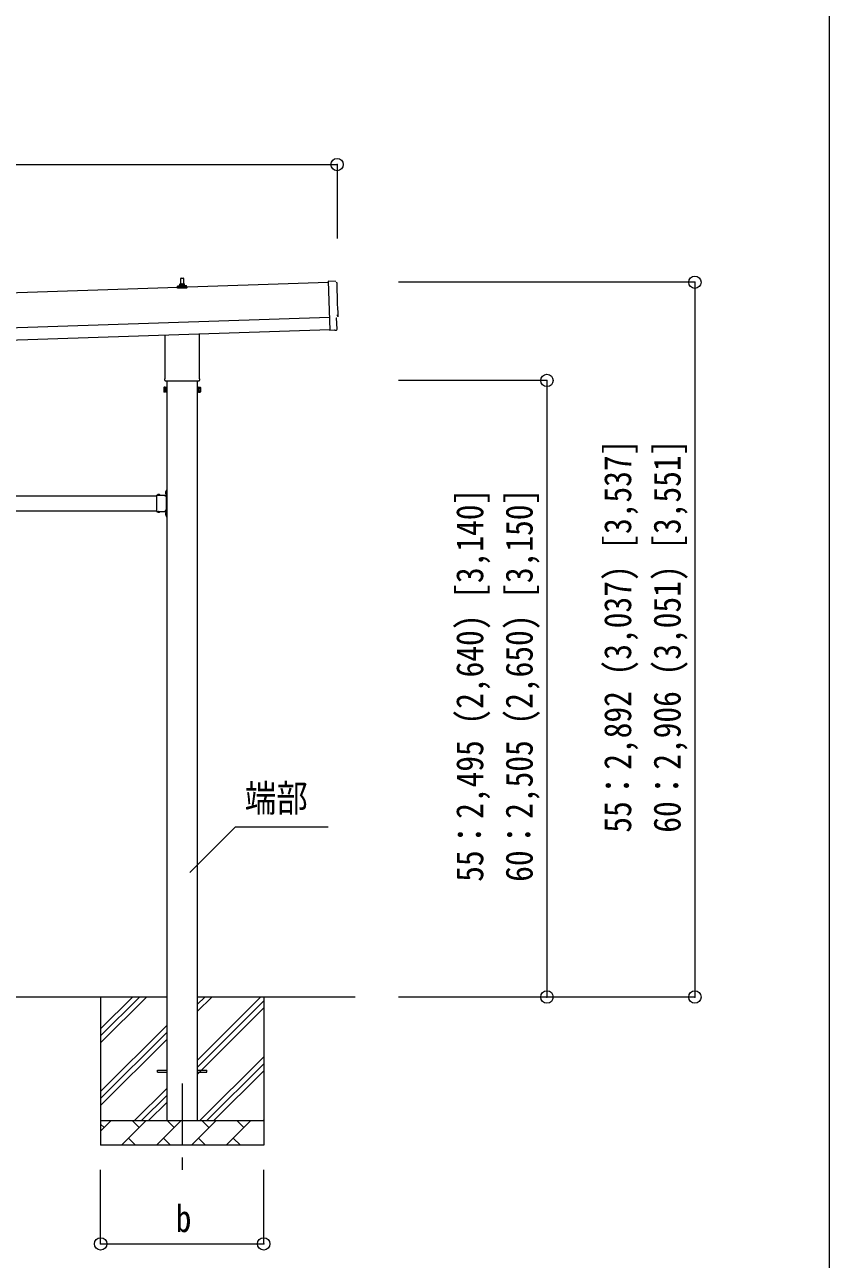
# Model space of a CAD drawing. Units: millimetres at full size, sheet at 1:50; details may follow other scales. Extents: x -14053 to 14053, y -9700 to 9700.
# Drawn here: x 10089 to 13347, y -293 to 4704 of the extents above; entities that cross this region are included whole.
import ezdxf
from ezdxf.enums import TextEntityAlignment as Align

# ---------------------------------------------------------------- set-up
doc = ezdxf.new("R2010")
doc.units = ezdxf.units.MM
doc.header["$LTSCALE"] = 50
doc.header["$PDMODE"] = 32
doc.header["$PDSIZE"] = 50
doc.linetypes.add('CHAIN1', pattern=[8, 5, -1, 1, -1])
doc.linetypes.add('USER7', pattern=[2, 1, -1])
for name, color, linetype, lineweight in [('0-2_建具', 4, 'Continuous', 9), ('0-3_階段', 7, 'CHAIN1', 9), ('0-4_設備', 4, 'Continuous', 9), ('0-7_ハッチ', 7, 'Continuous', 9), ('0-8_外構', 6, 'Continuous', 9), ('F-0_ﾚｲﾔ240', 7, 'Continuous', 9)]:
    doc.layers.add(name, color=color, linetype=linetype, lineweight=lineweight)
doc.styles.add('ＭＳ ゴシック', font='')
doc.styles.get('ＭＳ ゴシック').set_extended_font_data('MS Gothic')

msp = doc.modelspace()

# ---------------------------------------------------------------- linework, layer by layer
at = {"layer": '0-2_建具'}
for p, q in [((11317.77, 3660.21), (5934.76, 3480.78)), ((10708.92, 3646.25), (10715.64, 3647.87)), ((10716.02, 3648.06), (10736.79, 3648.06)), ((10716.4, 3648.85), (10716.4, 3653.06)), ((10717.4, 3653.06), (10735.4, 3653.06)), ((10720.4, 3653.06), (10721.13, 3676.58)), ((10722.13, 3677.56), (10730.68, 3677.56)), ((10731.68, 3676.58), (10732.4, 3653.06)), ((10736.4, 3648.85), (10736.4, 3653.06)), ((10743.89, 3646.25), (10737.17, 3647.87)), ((10708.15, 3637.56), (10708.15, 3645.27)), ((10744.65, 3637.56), (10708.15, 3637.56)), ((10708.54, 3646.06), (10744.27, 3646.06)), ((10744.65, 3637.56), (10744.65, 3645.27)), ((5939.42, 3340.86), (11322.43, 3520.29)), ((5941.09, 3290.88), (11324.1, 3470.32)), ((10658.1, 3273.57), (10658.1, 3448.12)), ((10794.7, 3452.67), (10794.7, 3273.57)), ((11324.19, 3467.55), (11324.23, 3466.55)), ((11343.85, 3467.21), (11350.75, 3467.8)), ((10656.4, 3264.8), (10656.4, 3270.3)), ((10794.34, 3261.3), (10658.47, 3261.3)), ((10663.9, 3261.3), (10663.9, 268.8)), ((10788.9, 268.8), (10788.9, 3261.3)), ((10796.4, 3270.3), (10796.4, 3264.8)), ((10652.4, 3235.3), (10653.16, 3236.61)), ((10652.4, 3235.3), (10652.4, 3218.3)), ((10652.4, 3218.3), (10653.16, 3216.98)), ((10659.4, 3231.71), (10653.16, 3231.71)), ((10659.4, 3221.89), (10653.16, 3221.89)), ((10659.4, 3216.98), (10653.16, 3216.98)), ((10661.9, 3217.6), (10659.4, 3217.6)), ((10790.9, 3217.6), (10793.4, 3217.6)), ((10793.4, 3231.71), (10799.65, 3231.71)), ((10793.4, 3221.89), (10799.65, 3221.89)), ((10793.4, 3216.98), (10799.65, 3216.98)), ((10800.4, 3235.3), (10799.65, 3236.61)), ((10800.4, 3218.3), (10799.65, 3216.98)), ((10800.4, 3235.3), (10800.4, 3218.3)), ((10621.9, 2799.8), (10621.9, 2733.8)), ((10621.9, 2799.8), (10661.9, 2799.8)), ((10625, 2800.31), (10625, 2799.8)), ((10625, 2799.8), (10636.8, 2799.8)), ((10661.4, 2815.7), (10661.9, 2815.7)), ((10661.9, 2819.8), (10663.9, 2819.8)), ((10661.9, 2819.8), (10661.9, 2799.8)), ((10661.9, 2815.7), (10661.9, 2803.9)), ((10663.9, 2812.8), (10661.9, 2812.8)), ((10663.9, 2806.8), (10661.9, 2806.8)), ((10663.9, 2819.8), (10663.9, 2799.8)), ((9430.9, 2796.8), (10621.9, 2796.8)), ((10661.9, 2795.8), (10661.9, 2737.8)), ((9430.9, 2736.8), (10621.9, 2736.8)), ((10621.9, 2733.8), (10661.9, 2733.8)), ((10625, 2733.29), (10625, 2733.8)), ((10625, 2733.8), (10636.8, 2733.8)), ((10657.9, 2736.8), (10663.4, 2736.8)), ((10661.9, 2735.8), (10657.9, 2735.8)), ((10661.4, 2729.7), (10661.9, 2729.7)), ((10661.9, 2733.8), (10661.9, 2713.8)), ((10661.9, 2729.7), (10661.9, 2717.9)), ((10663.9, 2726.8), (10661.9, 2726.8)), ((10663.9, 2720.8), (10661.9, 2720.8)), ((10661.9, 2713.8), (10663.9, 2713.8)), ((10663.9, 2733.8), (10663.9, 2713.8)), ((10626.4, 473.3), (10663.9, 473.3)), ((10626.4, 464.3), (10626.4, 473.3)), ((10626.4, 464.3), (10663.9, 464.3)), ((10788.9, 473.3), (10826.4, 473.3)), ((10788.9, 464.3), (10826.4, 464.3)), ((10826.4, 464.3), (10826.4, 473.3))]:
    msp.add_line(p, q, dxfattribs=at)
for points in [[(11349.21, 3664.7), (11317.6, 3665.3), (11324.19, 3467.55)], [(11353.49, 3470.88), (11351.92, 3517.89), (11352.52, 3517.91)], [(11343.09, 3467.45), (11342.41, 3468.06), (11324.23, 3466.55)], [(10659.4, 3216.98), (10659.4, 3236.61), (10653.16, 3236.61)], [(10659.4, 3217.6), (10659.4, 3236), (10661.9, 3236)], [(10793.4, 3217.6), (10793.4, 3236), (10790.9, 3236)], [(10793.4, 3216.98), (10793.4, 3236.61), (10799.65, 3236.61)], [(10625, 2800.31), (10636.8, 2800.31), (10636.8, 2799.8)], [(10661.4, 2815.7), (10661.4, 2803.9), (10661.9, 2803.9)], [(10661.9, 2795.8), (10657.9, 2795.8), (10657.9, 2797.8), (10661.9, 2797.8)], [(10657.9, 2796.8), (10663.4, 2796.8), (10663.4, 2736.8)], [(10625, 2733.29), (10636.8, 2733.29), (10636.8, 2733.8)], [(10661.9, 2737.8), (10657.9, 2737.8), (10657.9, 2735.8)], [(10661.4, 2729.7), (10661.4, 2717.9), (10661.9, 2717.9)]]:
    msp.add_lwpolyline(points, dxfattribs=at)
for points in [[(10661.9, 3216.3), (10661.9, 3237.3), (10663.9, 3237.3), (10663.9, 3216.3)], [(10790.9, 3216.3), (10790.9, 3237.3), (10788.9, 3237.3), (10788.9, 3216.3)]]:
    msp.add_lwpolyline(points, close=True, dxfattribs=at)
at = {"layer": '0-2_建具', "linetype": 'USER7'}
for points in [[(10628.4, 2802.41), (10629.76, 2799.63), (10630.9, 2799.02)], [(10633.4, 2802.41), (10632.05, 2799.63), (10630.9, 2799.02)], [(10659.29, 2812.3), (10662.07, 2810.94), (10662.68, 2809.8)], [(10659.29, 2807.3), (10662.07, 2808.65), (10662.68, 2809.8)], [(10628.4, 2731.19), (10629.76, 2733.97), (10630.9, 2734.57)], [(10633.4, 2731.19), (10632.05, 2733.97), (10630.9, 2734.57)], [(10659.29, 2726.3), (10662.07, 2724.94), (10662.68, 2723.8)], [(10659.29, 2721.3), (10662.07, 2722.65), (10662.68, 2723.8)]]:
    msp.add_lwpolyline(points, dxfattribs=at)
at = {"layer": '0-2_建具'}
for centre, radius, start, end in [((10715.4, 3648.85), 1, 283.62699, 0), ((10720.49, 3652.43), 4.13, 90, 171.17633), ((10717.4, 3652.06), 1, 90, 180), ((10722.13, 3676.56), 1, 90, 178.60509), ((10729.74, 3653.06), 4.83, 133.60282, 180), ((10723.07, 3653.06), 4.83, 0, 46.39718), ((10730.68, 3676.56), 1, 1.39491, 90), ((10732.32, 3652.43), 4.13, 8.82367, 90), ((10735.4, 3652.06), 1, 0, 90), ((10737.4, 3648.85), 1, 180, 256.37301), ((10709.15, 3645.27), 1, 103.62699, 180), ((10743.65, 3645.27), 1, 0, 76.37301), ((10660.4, 3270.3), 4, 125.09963, 180), ((10660.4, 3264.8), 4, 180, 194.47751), ((10660.4, 3264.8), 4, 194.47751, 241.04498), ((10792.4, 3264.8), 4, 298.95502, 345.52249), ((10792.4, 3270.3), 4, 0, 54.90037), ((10792.4, 3264.8), 4, 345.52249, 0), ((10656.75, 3234.16), 4.34, 145.61575, 214.38425), ((10668.65, 3226.8), 16.24, 162.41205, 197.58795), ((10656.75, 3219.44), 4.34, 145.61575, 214.38425), ((10784.16, 3226.8), 16.24, 342.41205, 17.58795), ((10796.06, 3234.16), 4.34, 325.61575, 34.38425), ((10796.06, 3219.44), 4.34, 325.61575, 34.38425), ((10630.9, 2794.57), 8.23, 44.2189, 135.7811), ((10667.14, 2809.8), 8.23, 134.2189, 225.7811), ((10661.9, 2799.8), 2, 270, 0), ((10630.9, 2739.03), 8.23, 224.2189, 315.7811), ((10667.14, 2723.8), 8.23, 134.2189, 225.7811), ((10661.9, 2733.8), 2, 0, 90)]:
    msp.add_arc(centre, radius, start, end, dxfattribs=at)
for centre, major_axis, ratio, start_param, end_param in [((11349.15, 3661.7), (3, 0.1), 0.99863, 4.7647489, 6.2979817), ((16114.71, 3750.09), (-4760.73, -158.69), 0.99863, 6.2686928, 6.2979817), ((11352.38, 3522.3), (4.4, 0.15), 0.99863, 6.2686928, 7.8539816), ((11343.76, 3468.2), (0.75, -0.666), 0.9974, 0.7579542, 1.5707963), ((11350.49, 3470.79), (2.25, -2), 0.9974, 5.5252311, 7.0411395)]:
    msp.add_ellipse(centre, major_axis=major_axis, ratio=ratio, start_param=start_param, end_param=end_param, dxfattribs=at)
at = {"layer": '0-3_階段'}
msp.add_line((10726.4, 418.8), (10726.4, 69.8), dxfattribs=at)
at = {"layer": '0-4_設備', "color": 7}
for p, q in [((10663.9, 768.8), (9388.9, 768.8)), ((10396.4, 768.8), (10396.4, 168.8)), ((10396.4, 583.75), (10581.46, 768.8)), ((10396.4, 612.03), (10553.17, 768.8)), ((10396.4, 640.32), (10524.89, 768.8)), ((11427.28, 768.8), (10788.9, 768.8)), ((10788.9, 513.7), (11044, 768.8)), ((10788.9, 711.69), (10846.01, 768.8)), ((10788.9, 739.97), (10817.73, 768.8)), ((10788.9, 485.42), (11056.4, 752.92)), ((11056.4, 768.8), (11056.4, 168.8)), ((10788.9, 457.13), (11056.4, 724.63)), ((10396.4, 385.76), (10663.9, 653.26)), ((10396.4, 357.47), (10663.9, 624.97)), ((10396.4, 329.19), (10663.9, 596.69)), ((10798.56, 268.8), (11056.4, 526.64)), ((10826.85, 268.8), (11056.4, 498.36)), ((10855.13, 268.8), (11056.4, 470.07)), ((10534, 268.8), (10663.9, 398.7)), ((10562.29, 268.8), (10663.9, 370.42)), ((10590.57, 268.8), (10663.9, 342.13)), ((10396.4, 268.8), (11056.4, 268.8)), ((10396.4, 225.91), (10439.3, 268.8)), ((10410.74, 240.24), (10396.4, 254.58)), ((10480.72, 168.8), (10580.72, 268.8)), ((10552.17, 240.24), (10523.61, 268.8)), ((10622.14, 168.8), (10722.14, 268.8)), ((10693.59, 240.24), (10665.03, 268.8)), ((10763.56, 168.8), (10863.56, 268.8)), ((10835.01, 240.24), (10806.46, 268.8)), ((10904.98, 168.8), (11004.98, 268.8)), ((10976.43, 240.24), (10947.88, 268.8)), ((11053.12, 268.8), (11056.4, 272.08)), ((11056.4, 168.8), (10396.4, 168.8)), ((10509.27, 197.35), (10537.83, 168.8)), ((10650.69, 197.35), (10679.25, 168.8)), ((10792.12, 197.35), (10820.67, 168.8)), ((10933.54, 197.35), (10962.09, 168.8))]:
    msp.add_line(p, q, dxfattribs=at)
at = {"layer": '0-7_ハッチ', "color": 6}
msp.add_lwpolyline([(11317.69, 1456.76), (10940.95, 1456.76), (10756.78, 1272.59)], dxfattribs=at)
at = {"layer": '0-8_外構'}
for p, q in [((5903.76, 4137.77), (11353.43, 4137.77)), ((11353.43, 4137.77), (11353.43, 3837.77)), ((12802.43, 3661.25), (11602.43, 3661.25)), ((12802.43, 3661.25), (12802.43, 768.8)), ((12203.43, 3263.8), (11602.43, 3263.8)), ((12203.43, 3263.8), (12203.43, 768.8)), ((12203.43, 768.8), (11602.43, 768.8)), ((12802.43, 768.8), (11602.43, 768.8)), ((10396.4, -230.2), (10396.4, 69.8)), ((11056.4, -230.2), (11056.4, 69.8)), ((10396.4, -230.2), (11056.4, -230.2))]:
    msp.add_line(p, q, dxfattribs=at)
for p in [(11353.43, 4137.77), (12802.43, 3661.25), (12203.43, 3263.8), (12203.43, 768.8), (12802.43, 768.8), (10396.4, -230.2), (11056.4, -230.2)]:
    msp.add_point(p, dxfattribs=at)
at = {"layer": 'F-0_ﾚｲﾔ240', "color": 5, "lineweight": 5}
msp.add_line((13346.57, 9700), (13346.57, -9700), dxfattribs=at)

# ---------------------------------------------------------------- texts
at = {"layer": '0-7_ハッチ', "style": 'ＭＳ ゴシック', "width": 0.85}
msp.add_text('端部', height=110, dxfattribs=at).set_placement((10979.95, 1485.55), align=Align.BOTTOM_LEFT)
at = {"layer": '0-8_外構', "color": 7, "style": 'ＭＳ ゴシック', "width": 0.85}
for s, p in [('55：2,892 (3,037) [3,537]', (12577.43, 1433.77)), ('60：2,906 (3,051) [3,551]', (12777.43, 1433.77)), ('55：2,495 (2,640) [3,140]', (11978.43, 1235.05)), ('60：2,505 (2,650) [3,150]', (12178.43, 1235.05))]:
    msp.add_text(s, height=110, rotation=90, dxfattribs=at).set_placement(p, align=Align.BOTTOM_LEFT)
msp.add_text('b', height=110, dxfattribs=at).set_placement((10700.15, -215.2), align=Align.BOTTOM_LEFT)

doc.saveas('drawing.dxf')
